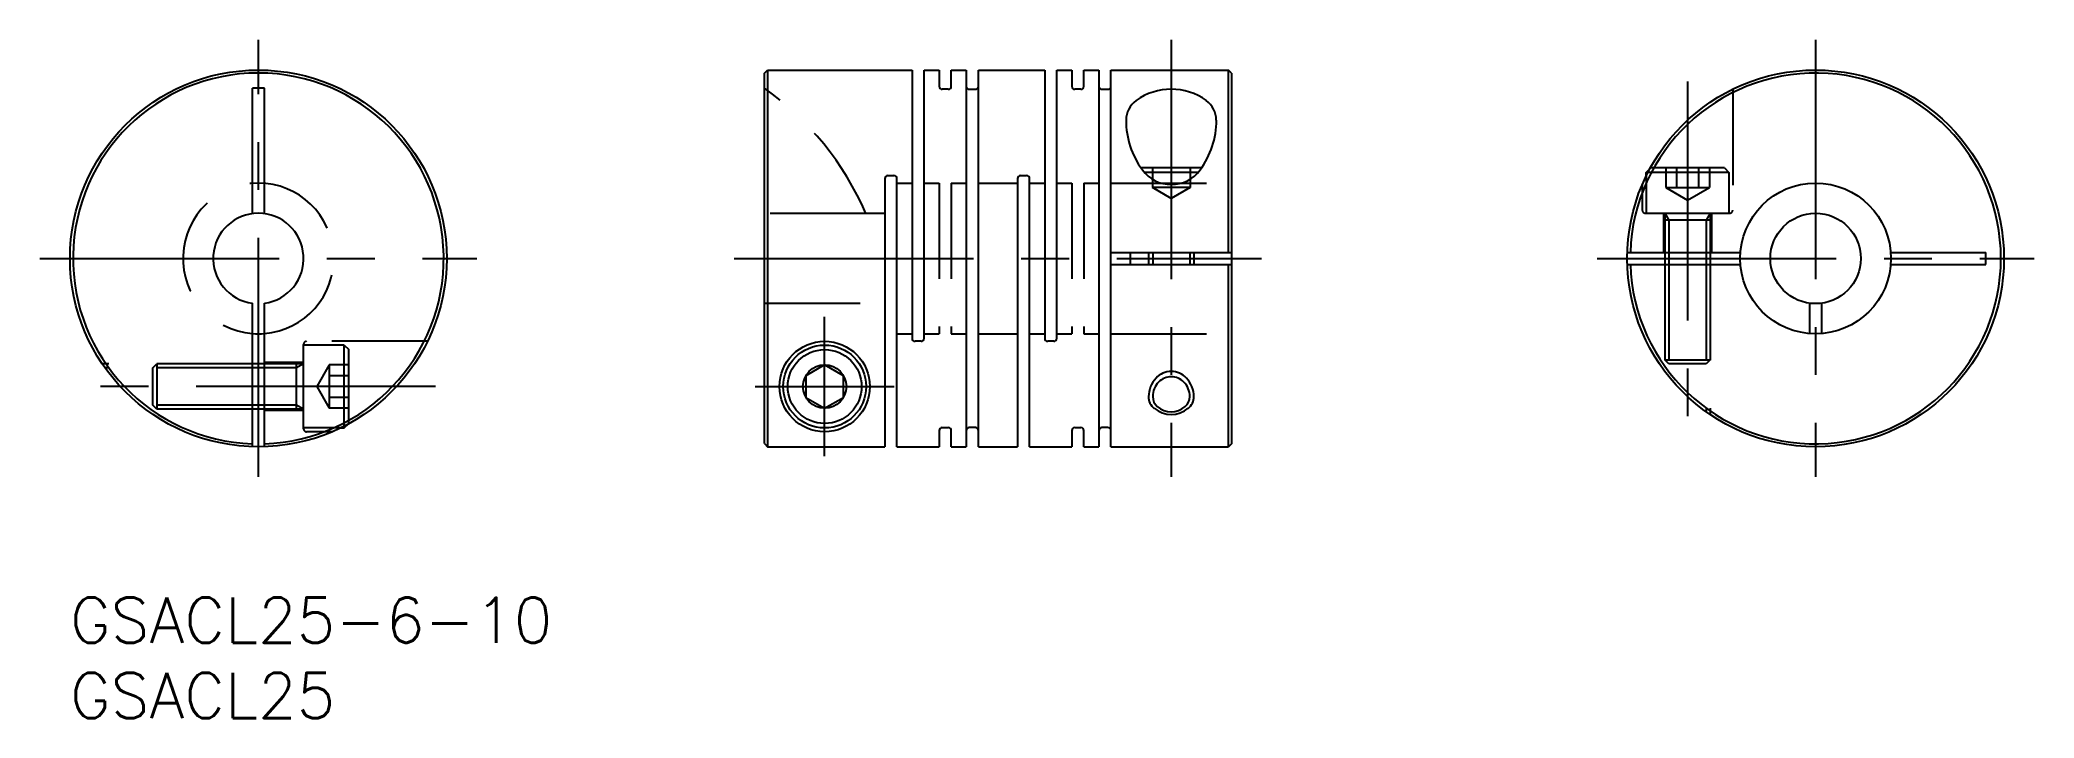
# Model space of a CAD drawing. Extents: x -2 to 130, y -8 to 37.
import ezdxf

# ---------------------------------------------------------------- set-up
doc = ezdxf.new("R2010")
doc.units = 0
doc.header["$LTSCALE"] = 0.5
doc.linetypes.add('CENTER', pattern=[50.8, 31.75, -6.35, 6.35, -6.35])
doc.linetypes.add('DASHED', pattern=[19.05, 12.7, -6.35])
for name, color, linetype in [('MSM_CENTER', 1, 'CENTER'), ('MSM_CONTINUOUS', 7, 'CONTINUOUS'), ('MSM_DASHED', 4, 'DASHED'), ('MSM_NARROW', 5, 'CONTINUOUS'), ('MSM_PART_NUMBER', 7, 'CONTINUOUS')]:
    doc.layers.add(name, color=color, linetype=linetype)
doc.styles.get("Standard").update_dxf_attribs({"font": 'txt.shx', "height": 3, "bigfont": 'bigfont.shx'})

# ---------------------------------------------------------------- blocks, each defined once
blk = doc.blocks.new('*U4')
at = {"layer": 'MSM_PART_NUMBER'}
blk.add_text('GSACL25-6-10', height=3, dxfattribs=at).set_placement((0, -3))
blk = doc.blocks.new('*U5')
at = {"layer": 'MSM_PART_NUMBER'}
blk.add_text('GSACL25', height=3, dxfattribs=at).set_placement((0, -8))

msp = doc.modelspace()

# ---------------------------------------------------------------- linework, layer by layer
at = {"layer": 'MSM_CENTER'}
for p, q in [((12.5, 8), (12.5, 37)), ((73.08, 37), (73.08, 8)), ((115.84, 37), (115.84, 8)), ((107.34, 34.25), (107.34, 10.75)), ((-2, 22.5), (27, 22.5)), ((44.08, 22.5), (79.08, 22.5)), ((101.34, 22.5), (130.34, 22.5)), ((50.08, 9.38), (50.08, 18.62)), ((24.25, 14), (0.75, 14)), ((45.46, 14), (54.69, 14))]:
    msp.add_line(p, q, dxfattribs=at)
at = {"layer": 'MSM_CONTINUOUS'}
for p, q in [((46.08, 34.8), (46.28, 35)), ((46.08, 10.21), (46.08, 34.8)), ((46.28, 35), (46.28, 10.01)), ((46.28, 35), (55.88, 35)), ((55.88, 35), (55.88, 17.2)), ((56.68, 17.2), (56.68, 35)), ((56.68, 35), (57.68, 35)), ((57.68, 35), (57.68, 33.92)), ((58.48, 33.92), (58.48, 35)), ((58.48, 35), (59.48, 35)), ((59.48, 35), (59.48, 10)), ((60.28, 10), (60.28, 35)), ((60.28, 35), (64.68, 35)), ((64.68, 35), (64.68, 17.2)), ((65.48, 17.2), (65.48, 35)), ((65.48, 35), (66.48, 35)), ((66.48, 35), (66.48, 33.92)), ((67.28, 33.92), (67.28, 35)), ((67.28, 35), (68.28, 35)), ((68.28, 35), (68.28, 10)), ((69.08, 10), (69.08, 35)), ((69.08, 35), (76.88, 35)), ((77.08, 34.8), (76.88, 35)), ((76.88, 22.9), (76.88, 35)), ((77.08, 34.8), (77.08, 10.2)), ((12.1, 25.47), (12.1, 33.79)), ((12.9, 33.79), (12.1, 33.79)), ((12.9, 25.47), (12.9, 33.79)), ((58.28, 33.72), (57.88, 33.72)), ((59.68, 33.72), (60.08, 33.72)), ((67.08, 33.72), (66.68, 33.72)), ((68.48, 33.72), (68.88, 33.72)), ((54.08, 27.8), (54.08, 10.01)), ((54.28, 28), (54.68, 28)), ((54.88, 10), (54.88, 27.8)), ((62.88, 27.8), (62.88, 10)), ((63.08, 28), (63.48, 28)), ((63.68, 10), (63.68, 27.8)), ((75.09, 28.5), (71.07, 28.5)), ((74.86, 28.2), (71.3, 28.2)), ((104.59, 28.2), (104.86, 28.47)), ((104.72, 28.2), (104.59, 28.2)), ((104.59, 27.95), (104.59, 28.2)), ((69.08, 22.9), (77.08, 22.9)), ((70.35, 22.9), (70.35, 22.1)), ((71.58, 22.9), (71.58, 22.1)), ((74.58, 22.9), (74.58, 22.1)), ((103.35, 22.9), (110.86, 22.9)), ((105.84, 22.9), (105.84, 22.1)), ((108.84, 22.9), (108.84, 22.1)), ((120.83, 22.9), (127.13, 22.9)), ((127.13, 22.1), (127.13, 22.9)), ((69.08, 22.1), (77.08, 22.1)), ((76.88, 10), (76.88, 22.1)), ((103.35, 22.1), (110.86, 22.1)), ((120.83, 22.1), (127.13, 22.1)), ((12.1, 10.01), (12.1, 19.53)), ((12.9, 10.01), (12.9, 19.53)), ((115.44, 19.53), (115.44, 17.52)), ((116.24, 19.53), (116.24, 17.52)), ((56.48, 17), (56.08, 17)), ((65.28, 17), (64.88, 17)), ((12.9, 15.5), (12.1, 15.5)), ((50.08, 15.44), (48.83, 14.72)), ((48.83, 14.72), (48.83, 13.28)), ((51.33, 14.72), (50.08, 15.44)), ((51.33, 13.28), (51.33, 14.72)), ((48.83, 13.28), (50.08, 12.56)), ((50.08, 12.56), (51.33, 13.28)), ((12.9, 12.5), (12.1, 12.5)), ((17.95, 11.25), (18.2, 11.25)), ((18.2, 11.25), (18.47, 11.52)), ((18.2, 11.25), (18.2, 11.38)), ((57.68, 11.08), (57.68, 10)), ((57.88, 11.28), (58.28, 11.28)), ((58.48, 10), (58.48, 11.08)), ((60.08, 11.28), (59.68, 11.28)), ((66.48, 11.08), (66.48, 10)), ((66.68, 11.28), (67.08, 11.28)), ((67.28, 10), (67.28, 11.08)), ((68.88, 11.28), (68.48, 11.28)), ((46.08, 10.21), (46.28, 10.01)), ((46.28, 10.01), (54.08, 10.01)), ((54.88, 10), (57.68, 10)), ((58.48, 10), (59.48, 10)), ((60.28, 10), (62.88, 10)), ((63.68, 10), (66.48, 10)), ((67.28, 10), (68.28, 10)), ((69.08, 10), (76.88, 10)), ((77.08, 10.2), (76.88, 10))]:
    msp.add_line(p, q, dxfattribs=at)
for centre, radius in [((12.5, 22.5), 12.5), ((115.84, 22.5), 12.5), ((115.84, 22.5), 5), ((115.84, 22.5), 3), ((50.08, 14), 3), ((50.08, 14), 2.75), ((50.08, 14), 2.45), ((50.08, 14), 1.44)]:
    msp.add_circle(centre, radius, dxfattribs=at)
for centre, radius, start, end in [((12.5, 22.5), 12.3, 271.8636, 268.1364), ((115.84, 22.5), 12.3, 181.8636, 178.1364), ((57.88, 33.92), 0.2, 180, 270), ((58.28, 33.92), 0.2, 270, 0), ((59.68, 33.92), 0.2, 180, 270), ((60.08, 33.92), 0.2, 270, 0), ((66.68, 33.92), 0.2, 180, 270), ((67.08, 33.92), 0.2, 270, 0), ((68.48, 33.92), 0.2, 180, 270), ((68.88, 33.92), 0.2, 270, 0), ((73.08, 29.74), 3.99, 54.2621, 125.7379), ((71.69, 31.67), 1.61, 125.7379, 180), ((74.46, 31.67), 1.61, 360, 54.2621), ((75.64, 31.67), 5.56, 180, 216.3899), ((70.52, 31.67), 5.56, 323.6101, 360), ((54.28, 27.8), 0.2, 90, 180), ((54.68, 27.8), 0.2, 0, 90), ((63.08, 27.8), 0.2, 90, 180), ((63.48, 27.8), 0.2, 0, 90), ((73.08, 29.78), 2.38, 216.3899, 323.6101), ((12.5, 22.5), 3, 277.6623, 262.3377), ((12.5, 22.5), 5, 265.4114, 274.5886), ((56.08, 17.2), 0.2, 180, 270), ((56.48, 17.2), 0.2, 270, 0), ((64.88, 17.2), 0.2, 180, 270), ((65.28, 17.2), 0.2, 270, 0), ((73.08, 13.48), 1.17, 44.4577, 135.5423), ((73.23, 13.33), 1.38, 135.5423, 180), ((72.72, 13.33), 0.87, 180, 229.4105), ((72.93, 13.33), 1.38, 0, 44.4577), ((73.44, 13.33), 0.87, 310.5895, 0), ((73.08, 13.75), 1.42, 229.4105, 310.5895), ((57.88, 11.08), 0.2, 90, 180), ((58.28, 11.08), 0.2, 0, 90), ((59.68, 11.08), 0.2, 90, 180), ((60.08, 11.08), 0.2, 0, 90), ((66.68, 11.08), 0.2, 90, 180), ((67.08, 11.08), 0.2, 0, 90), ((68.48, 11.08), 0.2, 90, 180), ((68.88, 11.08), 0.2, 0, 90)]:
    msp.add_arc(centre, radius, start, end, dxfattribs=at)
at = {"layer": 'MSM_DASHED'}
for p, q in [((110.34, 33.72), (110.34, 25.7)), ((71.83, 28.5), (71.83, 27.2)), ((73.08, 28.5), (73.08, 27.2)), ((74.33, 28.5), (74.33, 27.2)), ((104.59, 27.95), (104.59, 25.5)), ((110.09, 28.2), (104.72, 28.2)), ((104.86, 28.47), (104.89, 28.5)), ((109.79, 28.5), (104.89, 28.5)), ((105.9, 28.5), (105.9, 27.2)), ((106.62, 28.5), (106.62, 27.2)), ((108.06, 28.5), (108.06, 27.2)), ((108.79, 28.5), (108.79, 27.2)), ((109.79, 28.5), (110.09, 28.2)), ((110.09, 28.2), (110.09, 25.5)), ((54.88, 27.5), (55.88, 27.5)), ((56.68, 27.5), (57.68, 27.5)), ((57.68, 27.5), (57.68, 17.5)), ((58.48, 27.5), (58.48, 17.5)), ((58.48, 27.5), (59.48, 27.5)), ((60.28, 27.5), (62.88, 27.5)), ((63.68, 27.5), (64.68, 27.5)), ((65.48, 27.5), (66.48, 27.5)), ((66.48, 27.5), (66.48, 17.5)), ((67.28, 27.5), (67.28, 17.5)), ((67.28, 27.5), (68.28, 27.5)), ((69.08, 27.5), (77.08, 27.5)), ((74.33, 27.2), (71.83, 27.2)), ((73.08, 26.48), (71.83, 27.2)), ((74.33, 27.2), (73.08, 26.48)), ((104.34, 27.4), (104.34, 25.7)), ((105.9, 27.2), (108.79, 27.2)), ((105.9, 27.2), (107.34, 26.37)), ((107.34, 26.37), (108.79, 27.2)), ((52.82, 25.47), (46.08, 25.47)), ((52.81, 25.5), (54.08, 25.5)), ((104.54, 25.5), (110.14, 25.5)), ((105.74, 25.5), (105.74, 22.9)), ((105.84, 25.5), (106.11, 25.03)), ((105.84, 25.5), (105.84, 22.9)), ((108.84, 25.5), (108.57, 25.03)), ((108.84, 25.5), (108.84, 22.9)), ((108.94, 25.5), (108.94, 22.9)), ((108.84, 25.03), (105.84, 25.03)), ((106.11, 25.03), (106.11, 22.9)), ((108.57, 25.03), (108.57, 22.9)), ((105.84, 22.1), (105.84, 15)), ((106.11, 22.1), (106.11, 14.65)), ((108.57, 22.1), (108.57, 12.33)), ((108.84, 22.1), (108.84, 12.14)), ((46.08, 19.53), (54.08, 19.53)), ((54.88, 17.5), (55.88, 17.5)), ((56.68, 17.5), (57.68, 17.5)), ((58.48, 17.5), (59.48, 17.5)), ((60.28, 17.5), (62.88, 17.5)), ((63.68, 17.5), (64.68, 17.5)), ((65.48, 17.5), (66.48, 17.5)), ((67.28, 17.5), (68.28, 17.5)), ((69.08, 17.5), (77.08, 17.5)), ((15.5, 11.2), (15.5, 16.8)), ((18.2, 16.75), (15.5, 16.75)), ((23.72, 17), (15.7, 17)), ((18.2, 11.38), (18.2, 16.75)), ((18.2, 16.75), (18.5, 16.45)), ((18.5, 11.55), (18.5, 16.45)), ((12.1, 15.5), (2.14, 15.5)), ((12.1, 15.23), (2.33, 15.23)), ((2.57, 15.24), (2.57, 15.23)), ((5.5, 15.23), (5.77, 15.5)), ((5.5, 12.77), (5.5, 15.23)), ((5.77, 15.5), (5.77, 12.5)), ((15.5, 15.6), (12.9, 15.6)), ((15.5, 15.5), (12.9, 15.5)), ((15.03, 15.23), (12.9, 15.23)), ((15.5, 15.5), (15.03, 15.23)), ((15.03, 12.5), (15.03, 15.5)), ((17.2, 15.44), (16.37, 14)), ((17.2, 15.44), (17.2, 12.56)), ((18.5, 15.44), (17.2, 15.44)), ((18.5, 14.72), (17.2, 14.72)), ((106.11, 15.5), (105.84, 15.77)), ((105.84, 15.77), (108.84, 15.77)), ((108.57, 15.5), (106.11, 15.5)), ((108.84, 15.77), (108.57, 15.5)), ((16.37, 14), (17.2, 12.56)), ((18.5, 13.28), (17.2, 13.28)), ((12.1, 12.77), (4.65, 12.77)), ((12.1, 12.5), (5, 12.5)), ((5.77, 12.5), (5.5, 12.77)), ((15.03, 12.77), (12.9, 12.77)), ((15.5, 12.5), (12.9, 12.5)), ((15.5, 12.4), (12.9, 12.4)), ((15.5, 12.5), (15.03, 12.77)), ((18.5, 12.56), (17.2, 12.56)), ((108.58, 12.57), (108.57, 12.57)), ((17.95, 11.25), (15.5, 11.25)), ((17.4, 11), (15.7, 11)), ((18.5, 11.55), (18.47, 11.52))]:
    msp.add_line(p, q, dxfattribs=at)
for centre, radius, start, end in [((34.48, 17.5), 20, 23.4945, 54.5495), ((12.5, 22.5), 5, 274.5886, 265.4114), ((104.54, 25.7), 0.2, 180, 270), ((110.14, 25.7), 0.2, 270, 0), ((15.7, 16.8), 0.2, 90, 180), ((15.7, 11.2), 0.2, 180, 270)]:
    msp.add_arc(centre, radius, start, end, dxfattribs=at)
at = {"layer": 'MSM_NARROW'}
for p, q in [((71.85, 22.9), (71.85, 22.1)), ((74.31, 22.9), (74.31, 22.1)), ((106.11, 22.9), (106.11, 22.1)), ((108.57, 22.9), (108.57, 22.1)), ((12.9, 15.23), (12.1, 15.23)), ((12.9, 12.77), (12.1, 12.77))]:
    msp.add_line(p, q, dxfattribs=at)
for centre, radius, start, end in [((73.37, 13.33), 1.79, 136.596, 180), ((73.08, 13.61), 1.39, 43.404, 136.596), ((72.79, 13.33), 1.79, 0, 43.404), ((72.59, 13.33), 1.02, 180, 230.2257), ((73.56, 13.33), 1.02, 309.7743, 360), ((73.08, 13.92), 1.77, 230.2257, 309.7743)]:
    msp.add_arc(centre, radius, start, end, dxfattribs=at)

# ---------------------------------------------------------------- block references
at = {"layer": 'MSM_CONTINUOUS'}
for name in ['*U4', '*U5']:
    msp.add_blockref(name, (0, 0), dxfattribs=at)

doc.saveas('drawing.dxf')
